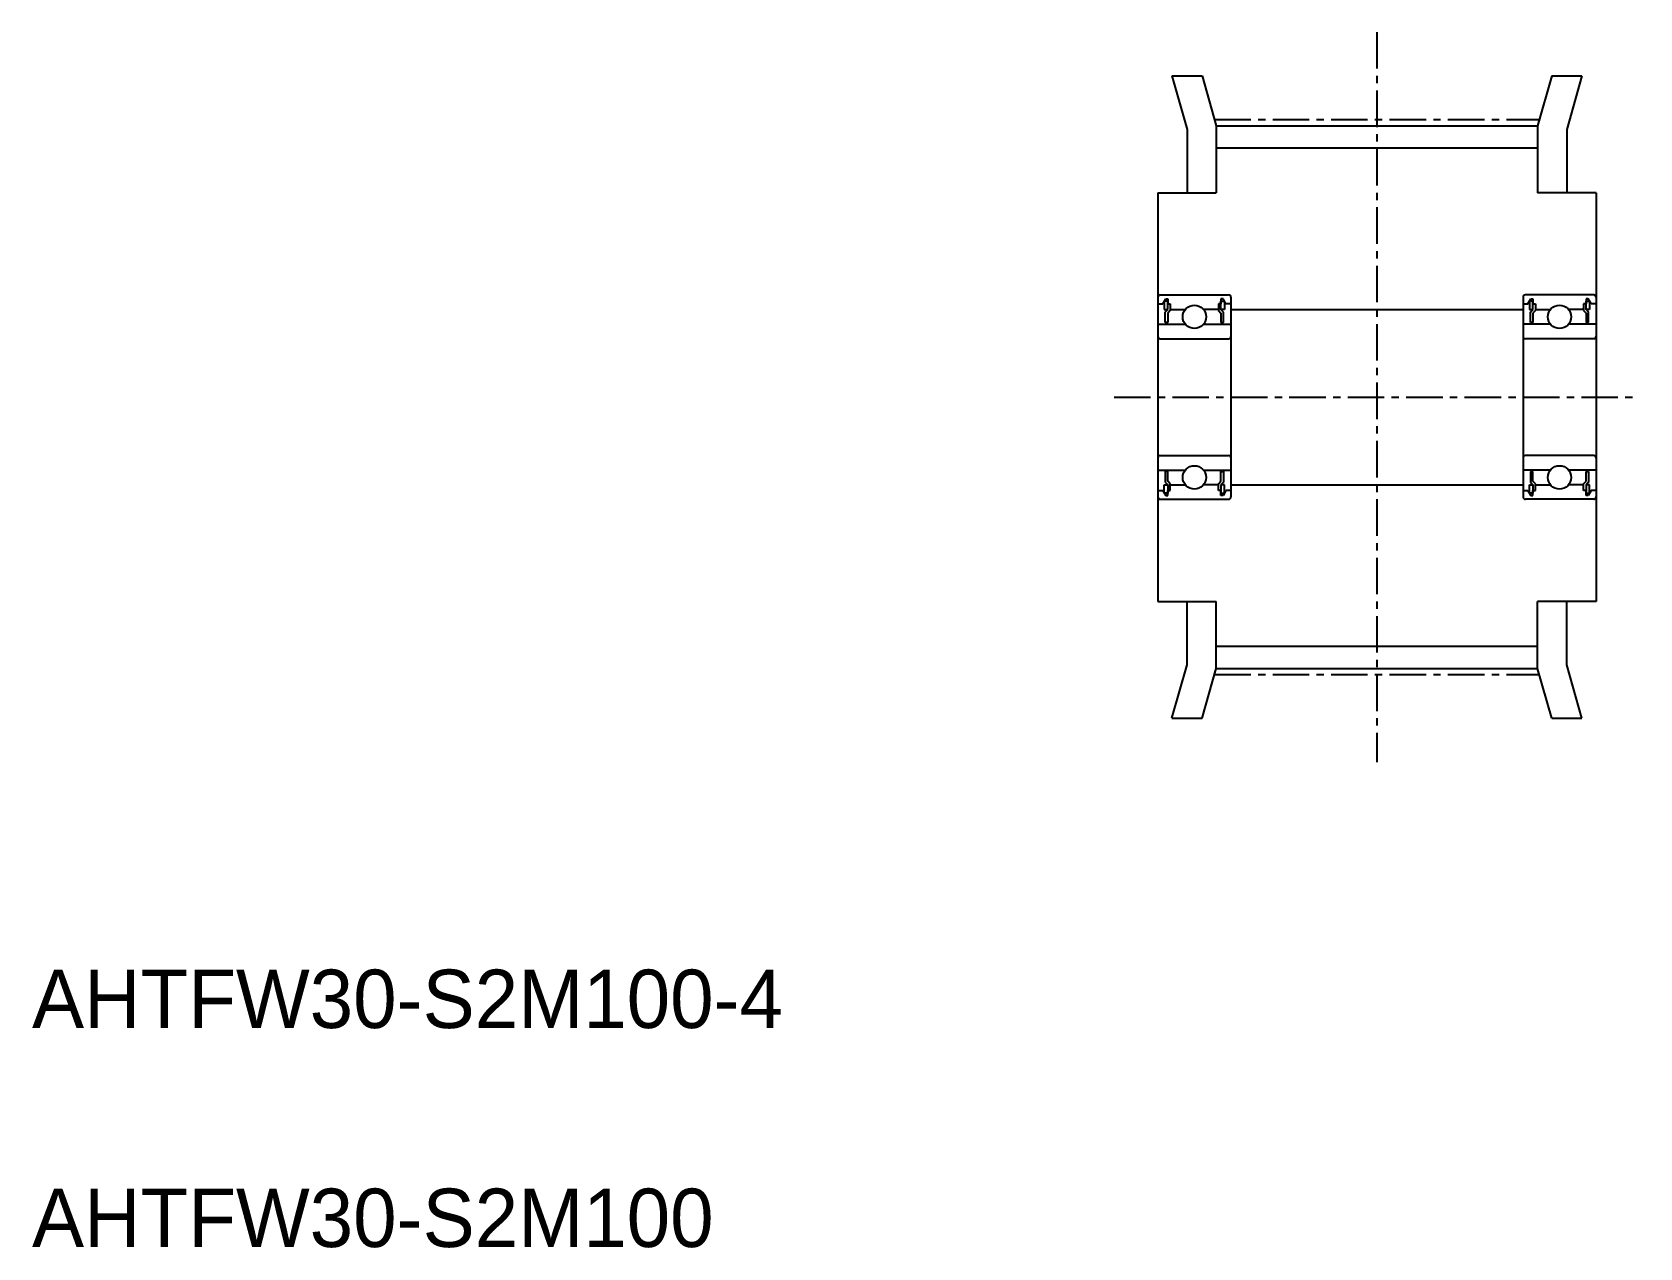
# Model space of a CAD drawing. Extents: x 5 to 60, y 5 to 46.6.
import ezdxf

# ---------------------------------------------------------------- set-up
doc = ezdxf.new("R2010")
doc.units = 0
doc.linetypes.add('CENTER', pattern=[2, 1.25, -0.25, 0.25, -0.25])
doc.layers.get('0').update_dxf_attribs({"linetype": 'CONTINUOUS'})
doc.layers.add('CENTER', color=1, linetype='CENTER')

msp = doc.modelspace()

# ---------------------------------------------------------------- linework, layer by layer
at = {"color": 7, "linetype": 'CONTINUOUS'}
for p, q in [((44.024, 45.108), (44.543, 43.271)), ((44.024, 45.108), (45.06, 45.108)), ((45.06, 45.108), (45.543, 43.403)), ((57.025, 45.108), (56.543, 43.403)), ((57.025, 45.108), (58.061, 45.108)), ((58.061, 45.108), (57.543, 43.271)), ((44.543, 43.271), (44.543, 41.108)), ((45.543, 43.403), (45.543, 41.108)), ((45.543, 43.403), (56.543, 43.403)), ((56.543, 43.403), (56.543, 41.108)), ((57.543, 43.271), (57.543, 41.108)), ((45.543, 42.643), (56.543, 42.643)), ((43.543, 41.108), (45.543, 41.108)), ((43.543, 41.108), (43.543, 27.108)), ((58.543, 41.108), (56.543, 41.108)), ((58.543, 41.108), (58.543, 27.108)), ((43.556, 37.572), (43.556, 37.572)), ((43.623, 37.608), (45.963, 37.608)), ((43.713, 37.308), (43.811, 37.478)), ((43.811, 37.478), (43.883, 37.478)), ((43.883, 37.478), (43.883, 37.308)), ((45.703, 37.478), (45.703, 37.308)), ((45.774, 37.478), (45.703, 37.478)), ((45.873, 37.308), (45.774, 37.478)), ((46.043, 37.528), (46.043, 30.688)), ((56.043, 37.528), (56.043, 30.688)), ((58.463, 37.608), (56.123, 37.608)), ((56.213, 37.308), (56.311, 37.478)), ((56.311, 37.478), (56.383, 37.478)), ((56.383, 37.478), (56.383, 37.308)), ((58.203, 37.478), (58.203, 37.308)), ((58.274, 37.478), (58.203, 37.478)), ((58.373, 37.308), (58.274, 37.478)), ((58.53, 37.572), (58.53, 37.572)), ((43.543, 37.308), (43.713, 37.308)), ((43.883, 37.393), (43.762, 37.393)), ((43.762, 37.393), (43.762, 37.108)), ((43.762, 37.108), (43.883, 37.108)), ((43.798, 37.023), (43.883, 37.108)), ((43.798, 36.658), (43.798, 37.023)), ((43.883, 37.108), (43.883, 37.393)), ((43.883, 37.308), (43.968, 37.308)), ((43.968, 37.072), (43.883, 36.987)), ((43.883, 36.987), (43.883, 36.658)), ((43.968, 37.308), (43.968, 37.072)), ((43.968, 37.138), (43.998, 37.108)), ((43.998, 37.108), (44.48, 37.108)), ((45.588, 37.108), (45.105, 37.108)), ((45.618, 37.138), (45.588, 37.108)), ((45.618, 37.308), (45.618, 37.072)), ((45.703, 37.308), (45.618, 37.308)), ((45.618, 37.072), (45.703, 36.987)), ((45.703, 37.108), (45.703, 37.393)), ((45.703, 37.393), (45.824, 37.393)), ((45.788, 37.023), (45.703, 37.108)), ((45.824, 37.108), (45.703, 37.108)), ((45.703, 36.987), (45.703, 36.658)), ((45.788, 36.658), (45.788, 37.023)), ((45.824, 37.393), (45.824, 37.108)), ((46.043, 37.308), (45.873, 37.308)), ((46.043, 37.108), (56.043, 37.108)), ((56.043, 37.308), (56.213, 37.308)), ((56.262, 37.393), (56.262, 37.108)), ((56.383, 37.393), (56.262, 37.393)), ((56.262, 37.108), (56.383, 37.108)), ((56.298, 37.023), (56.383, 37.108)), ((56.298, 36.658), (56.298, 37.023)), ((56.383, 37.108), (56.383, 37.393)), ((56.383, 37.308), (56.468, 37.308)), ((56.468, 37.072), (56.383, 36.987)), ((56.383, 36.987), (56.383, 36.658)), ((56.468, 37.308), (56.468, 37.072)), ((56.468, 37.138), (56.498, 37.108)), ((56.498, 37.108), (56.98, 37.108)), ((58.088, 37.108), (57.605, 37.108)), ((58.118, 37.138), (58.088, 37.108)), ((58.203, 37.308), (58.118, 37.308)), ((58.118, 37.308), (58.118, 37.072)), ((58.118, 37.072), (58.203, 36.987)), ((58.203, 37.108), (58.203, 37.393)), ((58.203, 37.393), (58.324, 37.393)), ((58.324, 37.108), (58.203, 37.108)), ((58.288, 37.023), (58.203, 37.108)), ((58.203, 36.987), (58.203, 36.658)), ((58.288, 36.658), (58.288, 37.023)), ((58.324, 37.393), (58.324, 37.108)), ((58.543, 37.308), (58.373, 37.308)), ((43.543, 36.608), (44.48, 36.608)), ((43.883, 36.658), (43.798, 36.658)), ((45.105, 36.608), (46.043, 36.608)), ((45.703, 36.658), (45.788, 36.658)), ((56.98, 36.608), (56.043, 36.608)), ((56.383, 36.658), (56.298, 36.658)), ((58.543, 36.608), (57.605, 36.608)), ((58.203, 36.658), (58.288, 36.658)), ((43.543, 35.818), (43.543, 35.818)), ((43.623, 36.108), (45.963, 36.108)), ((58.463, 36.108), (56.123, 36.108)), ((58.543, 35.818), (58.543, 35.818)), ((43.543, 34.108), (43.542, 34.108)), ((58.543, 34.108), (58.543, 34.108)), ((43.543, 32.398), (43.543, 32.398)), ((43.623, 32.108), (45.963, 32.108)), ((58.463, 32.108), (56.123, 32.108)), ((58.543, 32.398), (58.543, 32.398)), ((43.543, 31.608), (44.48, 31.608)), ((43.798, 31.558), (43.798, 31.193)), ((43.883, 31.558), (43.798, 31.558)), ((43.883, 31.228), (43.883, 31.558)), ((45.105, 31.608), (46.043, 31.608)), ((45.703, 31.558), (45.788, 31.558)), ((45.703, 31.228), (45.703, 31.558)), ((45.788, 31.558), (45.788, 31.193)), ((56.98, 31.608), (56.043, 31.608)), ((56.383, 31.558), (56.298, 31.558)), ((56.298, 31.558), (56.298, 31.193)), ((56.383, 31.228), (56.383, 31.558)), ((58.543, 31.608), (57.605, 31.608)), ((58.203, 31.558), (58.288, 31.558)), ((58.203, 31.228), (58.203, 31.558)), ((58.288, 31.558), (58.288, 31.193)), ((43.543, 30.908), (43.713, 30.908)), ((43.713, 30.908), (43.811, 30.738)), ((43.762, 30.823), (43.762, 31.108)), ((43.762, 31.108), (43.883, 31.108)), ((43.883, 30.823), (43.762, 30.823)), ((43.798, 31.193), (43.883, 31.108)), ((43.968, 31.143), (43.883, 31.228)), ((43.883, 31.108), (43.883, 30.823)), ((43.883, 30.738), (43.883, 30.908)), ((43.883, 30.908), (43.968, 30.908)), ((43.968, 30.908), (43.968, 31.143)), ((43.968, 31.078), (43.998, 31.108)), ((43.998, 31.108), (44.48, 31.108)), ((45.588, 31.108), (45.105, 31.108)), ((45.618, 31.078), (45.588, 31.108)), ((45.618, 31.143), (45.703, 31.228)), ((45.618, 30.908), (45.618, 31.143)), ((45.703, 30.908), (45.618, 30.908)), ((45.788, 31.193), (45.703, 31.108)), ((45.824, 31.108), (45.703, 31.108)), ((45.703, 31.108), (45.703, 30.823)), ((45.703, 30.738), (45.703, 30.908)), ((45.703, 30.823), (45.824, 30.823)), ((45.873, 30.908), (45.774, 30.738)), ((45.824, 30.823), (45.824, 31.108)), ((46.043, 30.908), (45.873, 30.908)), ((46.043, 31.108), (56.043, 31.108)), ((56.043, 30.908), (56.213, 30.908)), ((56.213, 30.908), (56.311, 30.738)), ((56.262, 30.823), (56.262, 31.108)), ((56.262, 31.108), (56.383, 31.108)), ((56.383, 30.823), (56.262, 30.823)), ((56.298, 31.193), (56.383, 31.108)), ((56.468, 31.143), (56.383, 31.228)), ((56.383, 31.108), (56.383, 30.823)), ((56.383, 30.738), (56.383, 30.908)), ((56.383, 30.908), (56.468, 30.908)), ((56.468, 30.908), (56.468, 31.143)), ((56.468, 31.078), (56.498, 31.108)), ((56.498, 31.108), (56.98, 31.108)), ((58.088, 31.108), (57.605, 31.108)), ((58.118, 31.078), (58.088, 31.108)), ((58.118, 31.143), (58.203, 31.228)), ((58.118, 30.908), (58.118, 31.143)), ((58.203, 30.908), (58.118, 30.908)), ((58.288, 31.193), (58.203, 31.108)), ((58.324, 31.108), (58.203, 31.108)), ((58.203, 31.108), (58.203, 30.823)), ((58.203, 30.738), (58.203, 30.908)), ((58.203, 30.823), (58.324, 30.823)), ((58.373, 30.908), (58.274, 30.738)), ((58.324, 30.823), (58.324, 31.108)), ((58.543, 30.908), (58.373, 30.908)), ((43.556, 30.644), (43.556, 30.644)), ((43.623, 30.608), (45.963, 30.608)), ((43.811, 30.738), (43.883, 30.738)), ((45.774, 30.738), (45.703, 30.738)), ((58.463, 30.608), (56.123, 30.608)), ((56.311, 30.738), (56.383, 30.738)), ((58.274, 30.738), (58.203, 30.738)), ((58.53, 30.644), (58.53, 30.644)), ((43.543, 27.108), (45.543, 27.108)), ((44.543, 24.944), (44.543, 27.108)), ((45.543, 24.813), (45.543, 27.108)), ((56.543, 24.813), (56.543, 27.108)), ((58.543, 27.108), (56.543, 27.108)), ((57.543, 24.944), (57.543, 27.108)), ((45.543, 25.573), (56.543, 25.573)), ((44.024, 23.108), (44.543, 24.944)), ((45.06, 23.108), (45.543, 24.813)), ((45.543, 24.813), (56.543, 24.813)), ((57.025, 23.108), (56.543, 24.813)), ((58.061, 23.108), (57.543, 24.944)), ((44.024, 23.108), (45.06, 23.108)), ((57.025, 23.108), (58.061, 23.108))]:
    msp.add_line(p, q, dxfattribs=at)
for centre in [(44.793, 36.858), (57.293, 36.858), (44.793, 31.358), (57.293, 31.358)]:
    msp.add_circle(centre, 0.4, dxfattribs=at)
for centre, start, end in [((43.623, 37.528), 90, 180), ((45.963, 37.528), 0, 90), ((56.123, 37.528), 90, 180), ((58.463, 37.528), 0, 90), ((43.623, 36.188), 180, 270), ((45.963, 36.188), 270, 0), ((56.123, 36.188), 180, 270), ((58.463, 36.188), 270, 0), ((43.623, 32.028), 90, 180), ((45.963, 32.028), 0, 90), ((56.123, 32.028), 90, 180), ((58.463, 32.028), 0, 90), ((43.623, 30.688), 180, 270), ((45.963, 30.688), 270, 0), ((56.123, 30.688), 180, 270), ((58.463, 30.688), 270, 0)]:
    msp.add_arc(centre, 0.08, start, end, dxfattribs=at)
at = {"layer": 'CENTER', "color": 1, "linetype": 'CENTER'}
for p, q in [((51.043, 46.608), (51.043, 21.608)), ((45.473, 43.613), (56.612, 43.613)), ((42.043, 34.108), (60.043, 34.108)), ((45.473, 24.603), (56.612, 24.603))]:
    msp.add_line(p, q, dxfattribs=at)

# ---------------------------------------------------------------- texts
at = {"color": 7, "linetype": 'CONTINUOUS'}
for s, p in [('AHTFW30-S2M100-4', (5, 12.5)), ('AHTFW30-S2M100', (5, 5))]:
    msp.add_text(s, height=2, dxfattribs=at).set_placement(p)

doc.saveas('drawing.dxf')
